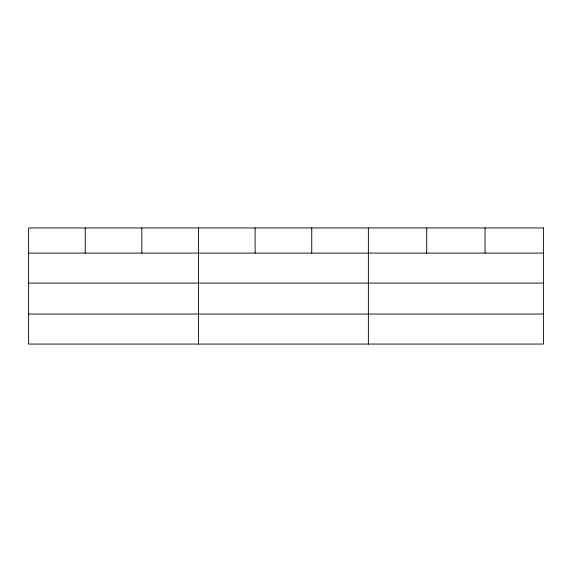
<?xml version="1.0" encoding="UTF-8"?>
<svg xmlns="http://www.w3.org/2000/svg" width="572" height="572" viewBox="0 0 572 572"><rect width="100%" height="100%" fill="white"/><g stroke="black" fill="none" stroke-linecap="round" stroke-linejoin="round"><path stroke-width="0.86" d="M28.6 253.103L543.4 253.103M28.6 283.119L543.4 283.119M28.6 314.042L543.4 314.042M485.056 227.942L485.056 253.103M426.712 227.942L426.712 253.103M368.368 227.942L368.368 344.058M311.74 227.942L311.74 253.103M255.112 227.942L255.112 253.103M198.484 227.942L198.484 344.058M141.856 227.942L141.856 253.103M85.228 227.942L85.228 253.103M543.4 227.942L28.6 227.942L28.6 344.058L543.4 344.058L543.4 227.942"/></g></svg>
